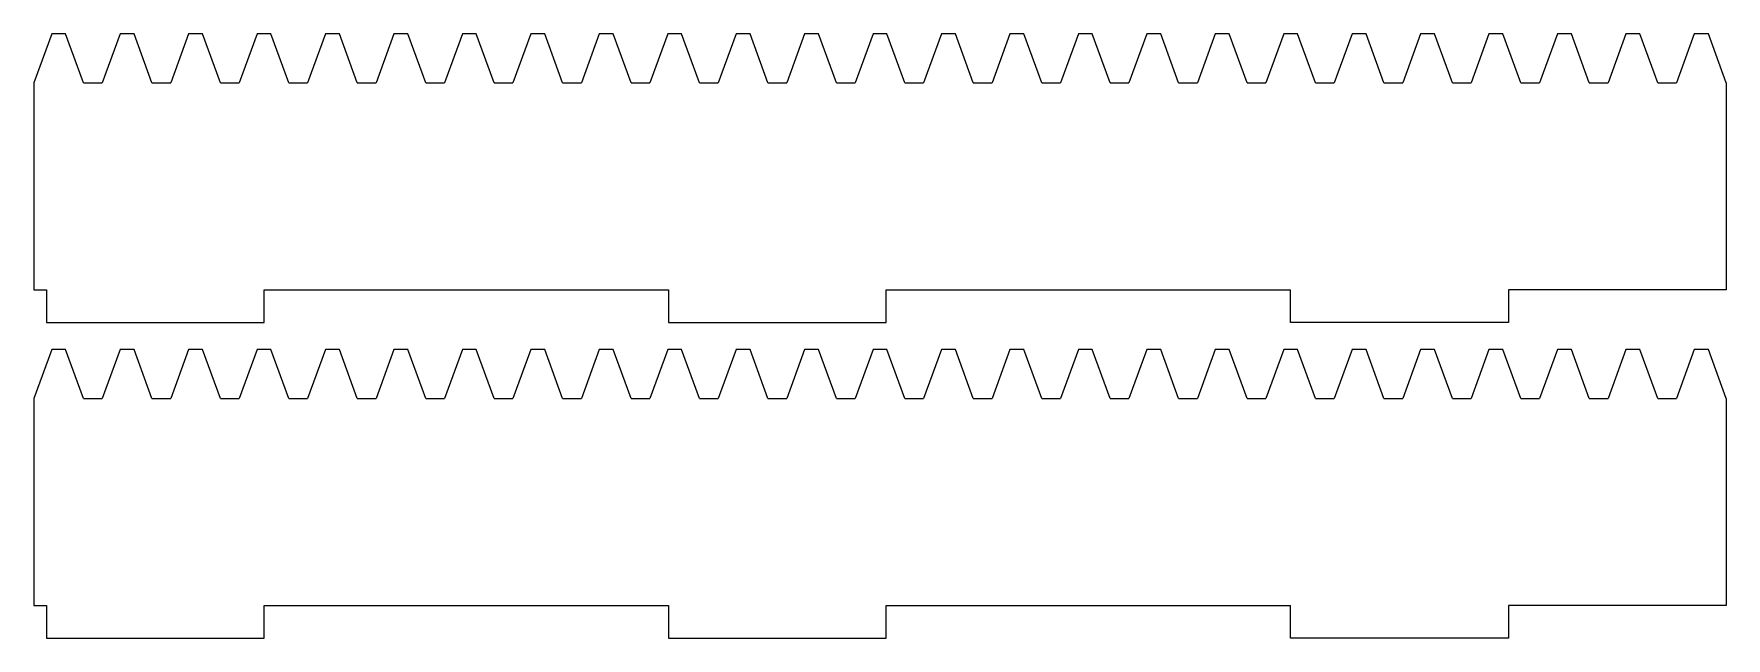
# Model space of a CAD drawing. Header units: millimetres. Extents: x 0 to 155, y 0 to 56.
import ezdxf

# ---------------------------------------------------------------- set-up
doc = ezdxf.new("R2010")
doc.units = ezdxf.units.MM
doc.layers.get('0').update_dxf_attribs({"linetype": 'CONTINUOUS', "lineweight": 25, "true_color": 0x000000})

msp = doc.modelspace()

# ---------------------------------------------------------------- linework, layer by layer
at = {"color": 7, "linetype": 'CONTINUOUS', "true_color": 0xffffff}
for p, q in [((1.64, 55.5), (0, 51)), ((2.92, 55.5), (1.64, 55.5)), ((4.56, 51), (2.92, 55.5)), ((7.92, 55.5), (6.28, 51)), ((9.2, 55.5), (7.92, 55.5)), ((10.84, 51), (9.2, 55.5)), ((14.2, 55.5), (12.57, 51)), ((15.49, 55.5), (14.2, 55.5)), ((17.13, 51), (15.49, 55.5)), ((20.49, 55.5), (18.85, 51)), ((21.77, 55.5), (20.49, 55.5)), ((23.41, 51), (21.77, 55.5)), ((26.77, 55.5), (25.13, 51)), ((28.05, 55.5), (26.77, 55.5)), ((29.69, 51), (28.05, 55.5)), ((33.05, 55.5), (31.42, 51)), ((34.34, 55.5), (33.05, 55.5)), ((35.98, 51), (34.34, 55.5)), ((39.34, 55.5), (37.7, 51)), ((40.62, 55.5), (39.34, 55.5)), ((42.26, 51), (40.62, 55.5)), ((45.62, 55.5), (43.98, 51)), ((46.9, 55.5), (45.62, 55.5)), ((48.54, 51), (46.9, 55.5)), ((51.9, 55.5), (50.27, 51)), ((53.19, 55.5), (51.9, 55.5)), ((54.82, 51), (53.19, 55.5)), ((58.19, 55.5), (56.55, 51)), ((59.47, 55.5), (58.19, 55.5)), ((61.11, 51), (59.47, 55.5)), ((64.47, 55.5), (62.83, 51)), ((65.75, 55.5), (64.47, 55.5)), ((67.39, 51), (65.75, 55.5)), ((70.75, 55.5), (69.12, 51)), ((72.04, 55.5), (70.75, 55.5)), ((73.67, 51), (72.04, 55.5)), ((77.04, 55.5), (75.4, 51)), ((78.32, 55.5), (77.04, 55.5)), ((79.96, 51), (78.32, 55.5)), ((83.32, 55.5), (81.68, 51)), ((84.6, 55.5), (83.32, 55.5)), ((86.24, 51), (84.6, 55.5)), ((89.6, 55.5), (87.96, 51)), ((90.89, 55.5), (89.6, 55.5)), ((92.52, 51), (90.89, 55.5)), ((95.89, 55.5), (94.25, 51)), ((97.17, 55.5), (95.89, 55.5)), ((98.81, 51), (97.17, 55.5)), ((102.17, 55.5), (100.53, 51)), ((103.45, 55.5), (102.17, 55.5)), ((105.09, 51), (103.45, 55.5)), ((108.45, 55.5), (106.81, 51)), ((109.74, 55.5), (108.45, 55.5)), ((111.37, 51), (109.74, 55.5)), ((114.74, 55.5), (113.1, 51)), ((116.02, 55.5), (114.74, 55.5)), ((117.66, 51), (116.02, 55.5)), ((121.02, 55.5), (119.38, 51)), ((122.3, 55.5), (121.02, 55.5)), ((123.94, 51), (122.3, 55.5)), ((127.3, 55.5), (125.66, 51)), ((128.59, 55.5), (127.3, 55.5)), ((130.22, 51), (128.59, 55.5)), ((133.58, 55.5), (131.95, 51)), ((134.87, 55.5), (133.58, 55.5)), ((136.51, 51), (134.87, 55.5)), ((139.87, 55.5), (138.23, 51)), ((141.15, 55.5), (139.87, 55.5)), ((142.79, 51), (141.15, 55.5)), ((146.15, 55.5), (144.51, 51)), ((147.43, 55.5), (146.15, 55.5)), ((149.07, 51), (147.43, 55.5)), ((152.43, 55.5), (150.8, 51)), ((153.72, 55.5), (152.43, 55.5)), ((155.36, 51), (153.72, 55.5)), ((4.56, 51), (6.28, 51)), ((10.84, 51), (12.57, 51)), ((17.13, 51), (18.85, 51)), ((23.41, 51), (25.13, 51)), ((29.69, 51), (31.42, 51)), ((35.98, 51), (37.7, 51)), ((42.26, 51), (43.98, 51)), ((48.54, 51), (50.27, 51)), ((54.82, 51), (56.55, 51)), ((61.11, 51), (62.83, 51)), ((67.39, 51), (69.12, 51)), ((73.67, 51), (75.4, 51)), ((79.96, 51), (81.68, 51)), ((86.24, 51), (87.96, 51)), ((92.52, 51), (94.25, 51)), ((98.81, 51), (100.53, 51)), ((105.09, 51), (106.81, 51)), ((111.37, 51), (113.1, 51)), ((117.66, 51), (119.38, 51)), ((123.94, 51), (125.66, 51)), ((130.22, 51), (131.95, 51)), ((136.51, 51), (138.23, 51)), ((142.79, 51), (144.51, 51)), ((149.07, 51), (150.8, 51)), ((1.64, 26.5), (0, 22)), ((2.92, 26.5), (1.64, 26.5)), ((4.56, 22), (2.92, 26.5)), ((7.92, 26.5), (6.28, 22)), ((9.2, 26.5), (7.92, 26.5)), ((10.84, 22), (9.2, 26.5)), ((14.2, 26.5), (12.57, 22)), ((15.49, 26.5), (14.2, 26.5)), ((17.13, 22), (15.49, 26.5)), ((20.49, 26.5), (18.85, 22)), ((21.77, 26.5), (20.49, 26.5)), ((23.41, 22), (21.77, 26.5)), ((26.77, 26.5), (25.13, 22)), ((28.05, 26.5), (26.77, 26.5)), ((29.69, 22), (28.05, 26.5)), ((33.05, 26.5), (31.42, 22)), ((34.34, 26.5), (33.05, 26.5)), ((35.98, 22), (34.34, 26.5)), ((39.34, 26.5), (37.7, 22)), ((40.62, 26.5), (39.34, 26.5)), ((42.26, 22), (40.62, 26.5)), ((45.62, 26.5), (43.98, 22)), ((46.9, 26.5), (45.62, 26.5)), ((48.54, 22), (46.9, 26.5)), ((51.9, 26.5), (50.27, 22)), ((53.19, 26.5), (51.9, 26.5)), ((54.82, 22), (53.19, 26.5)), ((58.19, 26.5), (56.55, 22)), ((59.47, 26.5), (58.19, 26.5)), ((61.11, 22), (59.47, 26.5)), ((64.47, 26.5), (62.83, 22)), ((65.75, 26.5), (64.47, 26.5)), ((67.39, 22), (65.75, 26.5)), ((70.75, 26.5), (69.12, 22)), ((72.04, 26.5), (70.75, 26.5)), ((73.67, 22), (72.04, 26.5)), ((77.04, 26.5), (75.4, 22)), ((78.32, 26.5), (77.04, 26.5)), ((79.96, 22), (78.32, 26.5)), ((83.32, 26.5), (81.68, 22)), ((84.6, 26.5), (83.32, 26.5)), ((86.24, 22), (84.6, 26.5)), ((89.6, 26.5), (87.96, 22)), ((90.89, 26.5), (89.6, 26.5)), ((92.52, 22), (90.89, 26.5)), ((95.89, 26.5), (94.25, 22)), ((97.17, 26.5), (95.89, 26.5)), ((98.81, 22), (97.17, 26.5)), ((102.17, 26.5), (100.53, 22)), ((103.45, 26.5), (102.17, 26.5)), ((105.09, 22), (103.45, 26.5)), ((108.45, 26.5), (106.81, 22)), ((109.74, 26.5), (108.45, 26.5)), ((111.37, 22), (109.74, 26.5)), ((114.74, 26.5), (113.1, 22)), ((116.02, 26.5), (114.74, 26.5)), ((117.66, 22), (116.02, 26.5)), ((121.02, 26.5), (119.38, 22)), ((122.3, 26.5), (121.02, 26.5)), ((123.94, 22), (122.3, 26.5)), ((127.3, 26.5), (125.66, 22)), ((128.59, 26.5), (127.3, 26.5)), ((130.22, 22), (128.59, 26.5)), ((133.58, 26.5), (131.95, 22)), ((134.87, 26.5), (133.58, 26.5)), ((136.51, 22), (134.87, 26.5)), ((139.87, 26.5), (138.23, 22)), ((141.15, 26.5), (139.87, 26.5)), ((142.79, 22), (141.15, 26.5)), ((146.15, 26.5), (144.51, 22)), ((147.43, 26.5), (146.15, 26.5)), ((149.07, 22), (147.43, 26.5)), ((152.43, 26.5), (150.8, 22)), ((153.72, 26.5), (152.43, 26.5)), ((155.36, 22), (153.72, 26.5)), ((4.56, 22), (6.28, 22)), ((10.84, 22), (12.57, 22)), ((17.13, 22), (18.85, 22)), ((23.41, 22), (25.13, 22)), ((29.69, 22), (31.42, 22)), ((35.98, 22), (37.7, 22)), ((42.26, 22), (43.98, 22)), ((48.54, 22), (50.27, 22)), ((54.82, 22), (56.55, 22)), ((61.11, 22), (62.83, 22)), ((67.39, 22), (69.12, 22)), ((73.67, 22), (75.4, 22)), ((79.96, 22), (81.68, 22)), ((86.24, 22), (87.96, 22)), ((92.52, 22), (94.25, 22)), ((98.81, 22), (100.53, 22)), ((105.09, 22), (106.81, 22)), ((111.37, 22), (113.1, 22)), ((117.66, 22), (119.38, 22)), ((123.94, 22), (125.66, 22)), ((130.22, 22), (131.95, 22)), ((136.51, 22), (138.23, 22)), ((142.79, 22), (144.51, 22)), ((149.07, 22), (150.8, 22))]:
    msp.add_line(p, q, dxfattribs=at)
for p, q in [((0, 51), (0, 32)), ((155.36, 51), (155.36, 32)), ((0, 32), (1.15, 32)), ((1.15, 32), (1.15, 29)), ((21.15, 29), (21.15, 32)), ((21.15, 32), (58.25, 32)), ((58.25, 32), (58.25, 29)), ((78.25, 29), (78.25, 32)), ((78.25, 32), (115.36, 32)), ((115.36, 29), (115.36, 32)), ((155.36, 32), (135.36, 32)), ((135.36, 32), (135.36, 29)), ((1.15, 29), (21.15, 29)), ((58.25, 29), (78.25, 29)), ((135.36, 29), (115.36, 29)), ((0, 22), (0, 3)), ((155.36, 22), (155.36, 3)), ((0, 3), (1.15, 3)), ((1.15, 3), (1.15, 0)), ((21.15, 0), (21.15, 3)), ((21.15, 3), (58.25, 3)), ((58.25, 3), (58.25, 0)), ((78.25, 0), (78.25, 3)), ((78.25, 3), (115.36, 3)), ((115.36, 0), (115.36, 3)), ((155.36, 3), (135.36, 3)), ((135.36, 3), (135.36, 0)), ((1.15, 0), (21.15, 0)), ((58.25, 0), (78.25, 0)), ((135.36, 0), (115.36, 0))]:
    msp.add_line(p, q)

doc.saveas('drawing.dxf')
